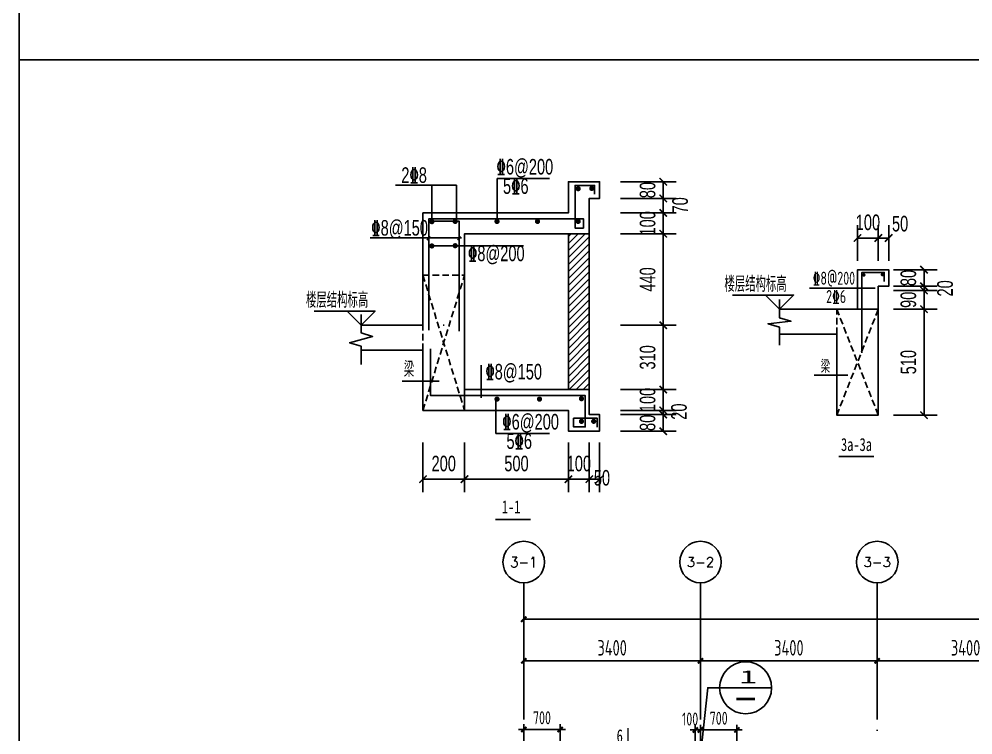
# Model space of a CAD drawing. Extents: x -173820 to 521180, y -715739 to 158231.
# Drawn here: x -14955 to 3396, y -88325 to -74546 of the extents above; entities that cross this region are included whole.
import ezdxf
from ezdxf.enums import TextEntityAlignment as Align

# ---------------------------------------------------------------- set-up
doc = ezdxf.new("R2010")
doc.units = 0
doc.header["$LTSCALE"] = 1000
for name, pattern in [('Dashed2', [0.1875, 0.125, -0.0625]), ('DOTE', [2.42, 2, -0.2, 0.02, -0.2]), ('HIDDEN2', [0.1875, 0.125, -0.0625])]:
    doc.linetypes.add(name, pattern=pattern)
for name, color, linetype in [('AXIS', 1, 'DOTE'), ('AXIS_TEXT', 7, 'Continuous'), ('DIM', 3, 'Continuous'), ('DIM1', 3, 'Continuous'), ('JG1', 3, 'Continuous'), ('填充', 8, 'Continuous'), ('模板线', 3, 'Continuous'), ('详图索引', 3, 'Continuous')]:
    doc.layers.add(name, color=color, linetype=linetype)
doc.styles.add('_TCH_AXIS', font='COMPLEX', dxfattribs={"bigfont": 'GBCBIG'})
doc.styles.add('COMPLEX', font='COMPLEX')
doc.styles.add('TEXTDIM', font='njadri_romans1.shx', dxfattribs={"width": 0.7, "bigfont": 'njadri_fhztxt.shx'})
doc.styles.add('TEXTSTEEL', font='njadri_tssdeng.shx', dxfattribs={"width": 0.7, "bigfont": 'njadri_tssdchn.shx'})
doc.styles.add('TSSD_Dimension', font='tssdeng.shx', dxfattribs={"width": 0.7, "bigfont": 'Hztxt.shx'})
doc.styles.add('zzt', font='tssdeng.shx', dxfattribs={"width": 0.7, "height": 300, "bigfont": 'tssdchn.shx'})
doc.styles.add('钢筋', font='tssdeng.shx', dxfattribs={"width": 0.7, "height": 250, "bigfont": 'tssdchn.shx'})
doc.styles.add('黑体', font='simhei.ttf', dxfattribs={"width": 0.8})
doc.dimstyles.new('DIM100', dxfattribs={"dimtxt": 300, "dimasz": 1, "dimexe": 250, "dimexo": 0, "dimgap": 150, "dimtad": 1, "dimdec": 0, "dimzin": 0, "dimdsep": 46, "dimtxsty": 'TEXTDIM', "dimblk": 'DI', "dimcen": 0, "dimclrt": 7, "dimadec": 0, "dimazin": 0, "dimtfac": 1, "dimtdec": 0, "dimtix": 1, "dimtmove": 2, "dimatfit": 3, "dimldrblk": 'DI', "dimfxl": 0, "dimtolj": 1, "dimtzin": 0, "dimarcsym": 0})
doc.dimstyles.new('DIM_1_100', dxfattribs={"dimtxt": 300, "dimasz": 100, "dimexe": 200, "dimexo": 50, "dimgap": 100, "dimtad": 1, "dimdec": 0, "dimzin": 0, "dimdsep": 46, "dimtxsty": 'zzt', "dimblk": 'ARCHTICK', "dimcen": 0, "dimclrt": 7, "dimadec": 0, "dimazin": 0, "dimtfac": 1, "dimtdec": 0, "dimtix": 1, "dimtmove": 2, "dimatfit": 0, "dimldrblk": 'ARCHTICK', "dimfxl": 0, "dimtolj": 1, "dimarcsym": 0})
doc.dimstyles.new('TSSD_100_100', dxfattribs={"dimtxt": 250, "dimasz": 100, "dimexe": 100, "dimexo": 250, "dimgap": 100, "dimtad": 1, "dimdec": 0, "dimzin": 0, "dimdsep": 46, "dimtxsty": 'TSSD_Dimension', "dimblk": 'ARCHTICK', "dimcen": 0, "dimdle": 100, "dimclrd": 3, "dimclre": 3, "dimclrt": 7, "dimadec": 0, "dimazin": 0, "dimtfac": 1, "dimtdec": 0, "dimtix": 1, "dimtmove": 2, "dimatfit": 3, "dimfxl": 0, "dimtolj": 1, "dimtzin": 0, "dimarcsym": 0})

# ---------------------------------------------------------------- blocks, each defined once
blk = doc.blocks.new('_ArchTick')
at = {"color": 4, "linetype": 'ByBlock', "const_width": 0.4}
blk.add_lwpolyline([(-0.5, -0.5), (0.5, 0.5)], dxfattribs=at)
blk = doc.blocks.new('*D411')
at = {"layer": 'Defpoints', "color": 0}
for p in [(3400, 22821), (0, 21871), (3400, 21871)]:
    blk.add_point(p, dxfattribs=at)
at = {"layer": 'DIM1', "color": 0, "lineweight": -2}
for p, q in [((0, 21921), (0, 23021)), ((3400, 21921), (3400, 23021)), ((0, 22821), (3400, 22821))]:
    blk.add_line(p, q, dxfattribs=at)
at = {"layer": 'DIM1', "color": 0, "lineweight": -2, "xscale": 100, "yscale": 100, "zscale": 100, "rotation": 180}
blk.add_blockref('_ArchTick', (0, 22821), dxfattribs=at)
at = {"layer": 'DIM1', "color": 0, "lineweight": -2, "xscale": 100, "yscale": 100, "zscale": 100}
blk.add_blockref('_ArchTick', (3400, 22821), dxfattribs=at)
at = {"layer": 'DIM1', "color": 7, "insert": (1700, 23071), "char_height": 300, "attachment_point": 5, "style": 'zzt'}
blk.add_mtext('\\A1;3400', dxfattribs=at)
blk = doc.blocks.new('*D412')
at = {"layer": 'Defpoints', "color": 0}
for p in [(6800, 22821), (3400, 21871), (6800, 21871)]:
    blk.add_point(p, dxfattribs=at)
at = {"layer": 'DIM1', "color": 0, "lineweight": -2}
for p, q in [((3400, 21921), (3400, 23021)), ((6800, 21921), (6800, 23021)), ((3400, 22821), (6800, 22821))]:
    blk.add_line(p, q, dxfattribs=at)
at = {"layer": 'DIM1', "color": 0, "lineweight": -2, "xscale": 100, "yscale": 100, "zscale": 100, "rotation": 180}
blk.add_blockref('_ArchTick', (3400, 22821), dxfattribs=at)
at = {"layer": 'DIM1', "color": 0, "lineweight": -2, "xscale": 100, "yscale": 100, "zscale": 100}
blk.add_blockref('_ArchTick', (6800, 22821), dxfattribs=at)
at = {"layer": 'DIM1', "color": 7, "insert": (5100, 23071), "char_height": 300, "attachment_point": 5, "style": 'zzt'}
blk.add_mtext('\\A1;3400', dxfattribs=at)
blk = doc.blocks.new('*D413')
at = {"layer": 'Defpoints', "color": 0}
for p in [(10200, 22821), (6800, 21871), (10200, 21871)]:
    blk.add_point(p, dxfattribs=at)
at = {"layer": 'DIM1', "color": 0, "lineweight": -2}
for p, q in [((6800, 21921), (6800, 23021)), ((10200, 21921), (10200, 23021)), ((6800, 22821), (10200, 22821))]:
    blk.add_line(p, q, dxfattribs=at)
at = {"layer": 'DIM1', "color": 0, "lineweight": -2, "xscale": 100, "yscale": 100, "zscale": 100, "rotation": 180}
blk.add_blockref('_ArchTick', (6800, 22821), dxfattribs=at)
at = {"layer": 'DIM1', "color": 0, "lineweight": -2, "xscale": 100, "yscale": 100, "zscale": 100}
blk.add_blockref('_ArchTick', (10200, 22821), dxfattribs=at)
at = {"layer": 'DIM1', "color": 7, "insert": (8500, 23071), "char_height": 300, "attachment_point": 5, "style": 'zzt'}
blk.add_mtext('\\A1;3400', dxfattribs=at)
blk = doc.blocks.new('*D429')
at = {"layer": 'Defpoints', "color": 0}
for p in [(48000, 23621), (0, 21871), (48000, 21871)]:
    blk.add_point(p, dxfattribs=at)
at = {"layer": 'DIM1', "color": 0, "lineweight": -2}
for p, q in [((0, 21921), (0, 23821)), ((48000, 21921), (48000, 23821)), ((0, 23621), (48000, 23621))]:
    blk.add_line(p, q, dxfattribs=at)
at = {"layer": 'DIM1', "color": 0, "lineweight": -2, "xscale": 100, "yscale": 100, "zscale": 100, "rotation": 180}
blk.add_blockref('_ArchTick', (0, 23621), dxfattribs=at)
at = {"layer": 'DIM1', "color": 0, "lineweight": -2, "xscale": 100, "yscale": 100, "zscale": 100}
blk.add_blockref('_ArchTick', (48000, 23621), dxfattribs=at)
at = {"layer": 'DIM1', "color": 7, "insert": (24000, 23871), "char_height": 300, "attachment_point": 5, "style": 'zzt'}
blk.add_mtext('\\A1;48000', dxfattribs=at)
blk = doc.blocks.new('_AXISO')
at = {"color": 3}
blk.add_circle((0, 0), 0.5, dxfattribs=at)
at = {"layer": 'AXIS_TEXT', "color": 3, "style": 'COMPLEX', "width": 1.041667}
blk.add_attdef('A', text='', height=0.56, dxfattribs=at).set_placement((-0.25, -0.28), (0.25, -0.28), align=Align.FIT)
blk = doc.blocks.new('*D2029')
at = {"layer": 'Defpoints', "color": 0}
for p in [(-5245, -88219), (-5245, -88719), (-4545, -88719)]:
    blk.add_point(p, dxfattribs=at)
at = {"layer": 'DIM', "color": 3, "lineweight": -2}
for p, q in [((-4445, -88219), (-5345, -88219)), ((-5245, -88469), (-5245, -88119)), ((-4545, -88469), (-4545, -88119))]:
    blk.add_line(p, q, dxfattribs=at)
at = {"layer": 'DIM', "color": 3, "lineweight": -2, "xscale": 100, "yscale": 100, "zscale": 100, "rotation": 180}
blk.add_blockref('_ArchTick', (-5245, -88219), dxfattribs=at)
at = {"layer": 'DIM', "color": 3, "lineweight": -2, "xscale": 100, "yscale": 100, "zscale": 100}
blk.add_blockref('_ArchTick', (-4545, -88219), dxfattribs=at)
at = {"layer": 'DIM', "color": 7, "insert": (-4895, -87994), "char_height": 250, "attachment_point": 5, "style": 'TSSD_Dimension'}
blk.add_mtext('\\A1;700', dxfattribs=at)
blk = doc.blocks.new('*D2048')
at = {"layer": 'Defpoints', "color": 0}
for p in [(-1845, -88229), (-1945, -88719), (-1845, -88719)]:
    blk.add_point(p, dxfattribs=at)
at = {"layer": 'DIM', "color": 3, "lineweight": -2}
for p, q in [((-1945, -88229), (-2045, -88229)), ((-1945, -88469), (-1945, -88129)), ((-1945, -88229), (-1845, -88229)), ((-1845, -88469), (-1845, -88129)), ((-1845, -88229), (-1745, -88229))]:
    blk.add_line(p, q, dxfattribs=at)
at = {"layer": 'DIM', "color": 3, "lineweight": -2, "xscale": 100, "yscale": 100, "zscale": 100}
blk.add_blockref('_ArchTick', (-1945, -88229), dxfattribs=at)
at = {"layer": 'DIM', "color": 3, "lineweight": -2, "xscale": 100, "yscale": 100, "zscale": 100, "rotation": 180}
blk.add_blockref('_ArchTick', (-1845, -88229), dxfattribs=at)
at = {"layer": 'DIM', "color": 7, "insert": (-2045, -88019), "char_height": 250, "attachment_point": 5, "style": 'TSSD_Dimension'}
blk.add_mtext('\\A1;100', dxfattribs=at)
blk = doc.blocks.new('*D2049')
at = {"layer": 'Defpoints', "color": 0}
for p in [(-1145, -88229), (-1845, -88719), (-1145, -88719)]:
    blk.add_point(p, dxfattribs=at)
at = {"layer": 'DIM', "color": 3, "lineweight": -2}
for p, q in [((-1945, -88229), (-1045, -88229)), ((-1845, -88469), (-1845, -88129)), ((-1145, -88469), (-1145, -88129))]:
    blk.add_line(p, q, dxfattribs=at)
at = {"layer": 'DIM', "color": 3, "lineweight": -2, "xscale": 100, "yscale": 100, "zscale": 100, "rotation": 180}
blk.add_blockref('_ArchTick', (-1845, -88229), dxfattribs=at)
at = {"layer": 'DIM', "color": 3, "lineweight": -2, "xscale": 100, "yscale": 100, "zscale": 100}
blk.add_blockref('_ArchTick', (-1145, -88229), dxfattribs=at)
at = {"layer": 'DIM', "color": 7, "insert": (-1495, -88004), "char_height": 250, "attachment_point": 5, "style": 'TSSD_Dimension'}
blk.add_mtext('\\A1;700', dxfattribs=at)
blk = doc.blocks.new('DI')
at = {"color": 3, "const_width": 30}
blk.add_lwpolyline([(-71, -71), (71, 71)], dxfattribs=at)
blk = doc.blocks.new('*D670')
at = {"layer": 'Defpoints', "color": 0, "linetype": 'Continuous'}
for p in [(6044, 6502), (6863, 6502), (6044, 6182)]:
    blk.add_point(p, dxfattribs=at)
at = {"layer": 'JG1', "color": 0, "linetype": 'Continuous', "lineweight": -2}
for p, q in [((6044, 6502), (7113, 6502)), ((6863, 6503), (6863, 6504)), ((6863, 6182), (6863, 6502)), ((6044, 6182), (7113, 6182)), ((6863, 6181), (6863, 6180))]:
    blk.add_line(p, q, dxfattribs=at)
for p, rotation in [((6863, 6502), 270), ((6863, 6182), 90)]:
    blk.add_blockref('DI', p, dxfattribs=dict(at, rotation=rotation))
at = {"layer": 'JG1', "color": 7, "linetype": 'Continuous', "insert": (6563, 6342), "char_height": 300, "attachment_point": 5, "rotation": 90, "style": 'TEXTDIM'}
blk.add_mtext('\\A1;80', dxfattribs=at)
blk = doc.blocks.new('*D671')
at = {"layer": 'Defpoints', "color": 0, "linetype": 'Continuous'}
for p in [(6044, 2102), (6044, 2022), (6863, 2102)]:
    blk.add_point(p, dxfattribs=at)
at = {"layer": 'JG1', "color": 0, "linetype": 'Continuous', "lineweight": -2}
for p, q in [((6044, 2102), (7113, 2102)), ((6044, 2022), (7113, 2022)), ((6863, 2103), (6863, 2104)), ((6863, 2022), (6863, 2102)), ((6863, 2021), (6863, 2020))]:
    blk.add_line(p, q, dxfattribs=at)
for p, rotation in [((6863, 2102), 270), ((6863, 2022), 90)]:
    blk.add_blockref('DI', p, dxfattribs=dict(at, rotation=rotation))
at = {"layer": 'JG1', "color": 7, "linetype": 'Continuous', "insert": (7167, 2078), "char_height": 300, "attachment_point": 5, "rotation": 90, "style": 'TEXTDIM'}
blk.add_mtext('\\A1;20', dxfattribs=at)
blk = doc.blocks.new('*D672')
at = {"layer": 'Defpoints', "color": 0, "linetype": 'Continuous'}
for p in [(6044, 2022), (6863, 2022), (6044, 1702)]:
    blk.add_point(p, dxfattribs=at)
at = {"layer": 'JG1', "color": 0, "linetype": 'Continuous', "lineweight": -2}
for p, q in [((6044, 2022), (7113, 2022)), ((6863, 2023), (6863, 2024)), ((6863, 1702), (6863, 2022)), ((6044, 1702), (7113, 1702)), ((6863, 1701), (6863, 1700))]:
    blk.add_line(p, q, dxfattribs=at)
for p, rotation in [((6863, 2022), 270), ((6863, 1702), 90)]:
    blk.add_blockref('DI', p, dxfattribs=dict(at, rotation=rotation))
at = {"layer": 'JG1', "color": 7, "linetype": 'Continuous', "insert": (6563, 1862), "char_height": 300, "attachment_point": 5, "rotation": 90, "style": 'TEXTDIM'}
blk.add_mtext('\\A1;80', dxfattribs=at)
blk = doc.blocks.new('*D673')
at = {"layer": 'Defpoints', "color": 0, "linetype": 'Continuous'}
for p in [(6044, 5502), (6863, 5502), (6044, 3742)]:
    blk.add_point(p, dxfattribs=at)
at = {"layer": 'JG1', "color": 0, "linetype": 'Continuous', "lineweight": -2}
for p, q in [((6044, 5502), (7113, 5502)), ((6863, 3743), (6863, 5501)), ((6044, 3742), (7113, 3742))]:
    blk.add_line(p, q, dxfattribs=at)
for p, rotation in [((6863, 5502), 90), ((6863, 3742), 270)]:
    blk.add_blockref('DI', p, dxfattribs=dict(at, rotation=rotation))
at = {"layer": 'JG1', "color": 7, "linetype": 'Continuous', "insert": (6563, 4622), "char_height": 300, "attachment_point": 5, "rotation": 90, "style": 'TEXTDIM'}
blk.add_mtext('\\A1;440', dxfattribs=at)
blk = doc.blocks.new('*D674')
at = {"layer": 'Defpoints', "color": 0, "linetype": 'Continuous'}
for p in [(6044, 2502), (6863, 2502), (6044, 2102)]:
    blk.add_point(p, dxfattribs=at)
at = {"layer": 'JG1', "color": 0, "linetype": 'Continuous', "lineweight": -2}
for p, q in [((6044, 2502), (7113, 2502)), ((6863, 2503), (6863, 2504)), ((6863, 2102), (6863, 2502)), ((6044, 2102), (7113, 2102)), ((6863, 2101), (6863, 2100))]:
    blk.add_line(p, q, dxfattribs=at)
for p, rotation in [((6863, 2502), 270), ((6863, 2102), 90)]:
    blk.add_blockref('DI', p, dxfattribs=dict(at, rotation=rotation))
at = {"layer": 'JG1', "color": 7, "linetype": 'Continuous', "insert": (6563, 2302), "char_height": 300, "attachment_point": 5, "rotation": 90, "style": 'TEXTDIM'}
blk.add_mtext('\\A1;100', dxfattribs=at)
blk = doc.blocks.new('*D675')
at = {"layer": 'Defpoints', "color": 0, "linetype": 'Continuous'}
for p in [(6044, 3742), (6863, 3742), (6044, 2502)]:
    blk.add_point(p, dxfattribs=at)
at = {"layer": 'JG1', "color": 0, "linetype": 'Continuous', "lineweight": -2}
for p, q in [((6044, 3742), (7113, 3742)), ((6863, 2503), (6863, 3741)), ((6044, 2502), (7113, 2502))]:
    blk.add_line(p, q, dxfattribs=at)
for p, rotation in [((6863, 3742), 90), ((6863, 2502), 270)]:
    blk.add_blockref('DI', p, dxfattribs=dict(at, rotation=rotation))
at = {"layer": 'JG1', "color": 7, "linetype": 'Continuous', "insert": (6563, 3122), "char_height": 300, "attachment_point": 5, "rotation": 90, "style": 'TEXTDIM'}
blk.add_mtext('\\A1;310', dxfattribs=at)
blk = doc.blocks.new('*D676')
at = {"layer": 'Defpoints', "color": 0, "linetype": 'Continuous'}
for p in [(6044, 5902), (6863, 5902), (6044, 5502)]:
    blk.add_point(p, dxfattribs=at)
at = {"layer": 'JG1', "color": 0, "linetype": 'Continuous', "lineweight": -2}
for p, q in [((6044, 5902), (7113, 5902)), ((6863, 5903), (6863, 5904)), ((6863, 5502), (6863, 5902)), ((6044, 5502), (7113, 5502)), ((6863, 5501), (6863, 5500))]:
    blk.add_line(p, q, dxfattribs=at)
for p, rotation in [((6863, 5902), 270), ((6863, 5502), 90)]:
    blk.add_blockref('DI', p, dxfattribs=dict(at, rotation=rotation))
at = {"layer": 'JG1', "color": 7, "linetype": 'Continuous', "insert": (6563, 5702), "char_height": 300, "attachment_point": 5, "rotation": 90, "style": 'TEXTDIM'}
blk.add_mtext('\\A1;100', dxfattribs=at)
blk = doc.blocks.new('*D677')
at = {"layer": 'Defpoints', "color": 0, "linetype": 'Continuous'}
for p in [(6044, 6182), (6863, 6182), (6044, 5902)]:
    blk.add_point(p, dxfattribs=at)
at = {"layer": 'JG1', "color": 0, "linetype": 'Continuous', "lineweight": -2}
for p, q in [((6044, 6182), (7113, 6182)), ((6863, 6183), (6863, 6184)), ((6863, 5902), (6863, 6182)), ((6044, 5902), (7113, 5902)), ((6863, 5901), (6863, 5900))]:
    blk.add_line(p, q, dxfattribs=at)
for p, rotation in [((6863, 6182), 270), ((6863, 5902), 90)]:
    blk.add_blockref('DI', p, dxfattribs=dict(at, rotation=rotation))
at = {"layer": 'JG1', "color": 7, "linetype": 'Continuous', "insert": (7189, 6048), "char_height": 300, "attachment_point": 5, "rotation": 90, "style": 'TEXTDIM'}
blk.add_mtext('\\A1;70', dxfattribs=at)
blk = doc.blocks.new('*D678')
at = {"layer": 'Defpoints', "color": 0, "linetype": 'Continuous'}
for p in [(2240, 1486), (3040, 1486), (3040, 777)]:
    blk.add_point(p, dxfattribs=at)
at = {"layer": 'JG1', "color": 0, "linetype": 'Continuous', "lineweight": -2}
for p, q in [((2240, 1486), (2240, 527)), ((3040, 1486), (3040, 527)), ((2241, 777), (3039, 777))]:
    blk.add_line(p, q, dxfattribs=at)
at = {"layer": 'JG1', "color": 0, "linetype": 'Continuous', "lineweight": -2, "rotation": 180}
blk.add_blockref('DI', (2240, 777), dxfattribs=at)
at = {"layer": 'JG1', "color": 0, "linetype": 'Continuous', "lineweight": -2}
blk.add_blockref('DI', (3040, 777), dxfattribs=at)
at = {"layer": 'JG1', "color": 7, "linetype": 'Continuous', "insert": (2640, 1077), "char_height": 300, "attachment_point": 5, "style": 'TEXTDIM'}
blk.add_mtext('\\A1;200', dxfattribs=at)
blk = doc.blocks.new('*D679')
at = {"layer": 'Defpoints', "color": 0, "linetype": 'Continuous'}
for p in [(5440, 1486), (5640, 1486), (5640, 777)]:
    blk.add_point(p, dxfattribs=at)
at = {"layer": 'JG1', "color": 0, "linetype": 'Continuous', "lineweight": -2}
for p, q in [((5440, 1486), (5440, 527)), ((5640, 1486), (5640, 527)), ((5439, 777), (5438, 777)), ((5440, 777), (5640, 777)), ((5641, 777), (5642, 777))]:
    blk.add_line(p, q, dxfattribs=at)
blk.add_blockref('DI', (5440, 777), dxfattribs=at)
at = {"layer": 'JG1', "color": 0, "linetype": 'Continuous', "lineweight": -2, "rotation": 180}
blk.add_blockref('DI', (5640, 777), dxfattribs=at)
at = {"layer": 'JG1', "color": 7, "linetype": 'Continuous', "insert": (5684, 802), "char_height": 300, "attachment_point": 5, "style": 'TEXTDIM'}
blk.add_mtext('\\A1;50', dxfattribs=at)
blk = doc.blocks.new('*D680')
at = {"layer": 'Defpoints', "color": 0, "linetype": 'Continuous'}
for p in [(5040, 1486), (5440, 1486), (5440, 777)]:
    blk.add_point(p, dxfattribs=at)
at = {"layer": 'JG1', "color": 0, "linetype": 'Continuous', "lineweight": -2}
for p, q in [((5040, 1486), (5040, 527)), ((5440, 1486), (5440, 527)), ((5039, 777), (5038, 777)), ((5040, 777), (5440, 777)), ((5441, 777), (5442, 777))]:
    blk.add_line(p, q, dxfattribs=at)
blk.add_blockref('DI', (5040, 777), dxfattribs=at)
at = {"layer": 'JG1', "color": 0, "linetype": 'Continuous', "lineweight": -2, "rotation": 180}
blk.add_blockref('DI', (5440, 777), dxfattribs=at)
at = {"layer": 'JG1', "color": 7, "linetype": 'Continuous', "insert": (5240, 1077), "char_height": 300, "attachment_point": 5, "style": 'TEXTDIM'}
blk.add_mtext('\\A1;100', dxfattribs=at)
blk = doc.blocks.new('*D681')
at = {"layer": 'Defpoints', "color": 0, "linetype": 'Continuous'}
for p in [(3040, 1486), (5040, 1486), (5040, 777)]:
    blk.add_point(p, dxfattribs=at)
at = {"layer": 'JG1', "color": 0, "linetype": 'Continuous', "lineweight": -2}
for p, q in [((3040, 1486), (3040, 527)), ((5040, 1486), (5040, 527)), ((3041, 777), (5039, 777))]:
    blk.add_line(p, q, dxfattribs=at)
at = {"layer": 'JG1', "color": 0, "linetype": 'Continuous', "lineweight": -2, "rotation": 180}
blk.add_blockref('DI', (3040, 777), dxfattribs=at)
at = {"layer": 'JG1', "color": 0, "linetype": 'Continuous', "lineweight": -2}
blk.add_blockref('DI', (5040, 777), dxfattribs=at)
at = {"layer": 'JG1', "color": 7, "linetype": 'Continuous', "insert": (4040, 1077), "char_height": 300, "attachment_point": 5, "style": 'TEXTDIM'}
blk.add_mtext('\\A1;500', dxfattribs=at)
blk = doc.blocks.new('*D866')
at = {"layer": 'Defpoints', "color": 0}
for p in [(3151, 4206), (2951, 3770), (3151, 3770)]:
    blk.add_point(p, dxfattribs=at)
at = {"layer": 'JG1', "color": 0, "lineweight": -2}
for p, q in [((2951, 3770), (2951, 4456)), ((3151, 3770), (3151, 4456)), ((2950, 4206), (2949, 4206)), ((2951, 4206), (3151, 4206)), ((3152, 4206), (3153, 4206))]:
    blk.add_line(p, q, dxfattribs=at)
blk.add_blockref('DI', (2951, 4206), dxfattribs=at)
at = {"layer": 'JG1', "color": 0, "lineweight": -2, "rotation": 180}
blk.add_blockref('DI', (3151, 4206), dxfattribs=at)
at = {"layer": 'JG1', "color": 7, "insert": (3370, 4481), "char_height": 300, "attachment_point": 5, "style": 'TEXTDIM'}
blk.add_mtext('\\A1;50', dxfattribs=at)
blk = doc.blocks.new('*D867')
at = {"layer": 'Defpoints', "color": 0}
for p in [(2951, 4206), (2551, 3770), (2951, 3770)]:
    blk.add_point(p, dxfattribs=at)
at = {"layer": 'JG1', "color": 0, "lineweight": -2}
for p, q in [((2551, 3770), (2551, 4456)), ((2951, 3770), (2951, 4456)), ((2550, 4206), (2549, 4206)), ((2551, 4206), (2951, 4206)), ((2952, 4206), (2953, 4206))]:
    blk.add_line(p, q, dxfattribs=at)
blk.add_blockref('DI', (2551, 4206), dxfattribs=at)
at = {"layer": 'JG1', "color": 0, "lineweight": -2, "rotation": 180}
blk.add_blockref('DI', (2951, 4206), dxfattribs=at)
at = {"layer": 'JG1', "color": 7, "insert": (2751, 4506), "char_height": 300, "attachment_point": 5, "style": 'TEXTDIM'}
blk.add_mtext('\\A1;100', dxfattribs=at)
blk = doc.blocks.new('*D868')
at = {"layer": 'Defpoints', "color": 0}
for p in [(3243, 3597), (3830, 3597), (3243, 3277)]:
    blk.add_point(p, dxfattribs=at)
at = {"layer": 'JG1', "color": 0, "lineweight": -2}
for p, q in [((3243, 3597), (4080, 3597)), ((3830, 3598), (3830, 3599)), ((3830, 3277), (3830, 3597)), ((3243, 3277), (4080, 3277)), ((3830, 3276), (3830, 3275))]:
    blk.add_line(p, q, dxfattribs=at)
for p, rotation in [((3830, 3597), 270), ((3830, 3277), 90)]:
    blk.add_blockref('DI', p, dxfattribs=dict(at, rotation=rotation))
at = {"layer": 'JG1', "color": 7, "insert": (3530, 3437), "char_height": 300, "attachment_point": 5, "rotation": 90, "style": 'TEXTDIM'}
blk.add_mtext('\\A1;80', dxfattribs=at)
blk = doc.blocks.new('*D869')
at = {"layer": 'Defpoints', "color": 0}
for p in [(3243, 3277), (3243, 3197), (3830, 3277)]:
    blk.add_point(p, dxfattribs=at)
at = {"layer": 'JG1', "color": 0, "lineweight": -2}
for p, q in [((3243, 3277), (4080, 3277)), ((3243, 3197), (4080, 3197)), ((3830, 3278), (3830, 3279)), ((3830, 3197), (3830, 3277)), ((3830, 3196), (3830, 3195))]:
    blk.add_line(p, q, dxfattribs=at)
for p, rotation in [((3830, 3277), 270), ((3830, 3197), 90)]:
    blk.add_blockref('DI', p, dxfattribs=dict(at, rotation=rotation))
at = {"layer": 'JG1', "color": 7, "insert": (4237, 3237), "char_height": 300, "attachment_point": 5, "rotation": 90, "style": 'TEXTDIM'}
blk.add_mtext('\\A1;20', dxfattribs=at)
blk = doc.blocks.new('*D870')
at = {"layer": 'Defpoints', "color": 0}
for p in [(3243, 2837), (3830, 2837), (3243, 797)]:
    blk.add_point(p, dxfattribs=at)
at = {"layer": 'JG1', "color": 0, "lineweight": -2}
for p, q in [((3243, 2837), (4080, 2837)), ((3830, 798), (3830, 2836)), ((3243, 797), (4080, 797))]:
    blk.add_line(p, q, dxfattribs=at)
for p, rotation in [((3830, 2837), 90), ((3830, 797), 270)]:
    blk.add_blockref('DI', p, dxfattribs=dict(at, rotation=rotation))
at = {"layer": 'JG1', "color": 7, "insert": (3530, 1817), "char_height": 300, "attachment_point": 5, "rotation": 90, "style": 'TEXTDIM'}
blk.add_mtext('\\A1;510', dxfattribs=at)
blk = doc.blocks.new('*D871')
at = {"layer": 'Defpoints', "color": 0}
for p in [(3243, 3197), (3830, 3197), (3243, 2837)]:
    blk.add_point(p, dxfattribs=at)
at = {"layer": 'JG1', "color": 0, "lineweight": -2}
for p, q in [((3243, 3197), (4080, 3197)), ((3830, 3198), (3830, 3199)), ((3830, 2837), (3830, 3197)), ((3243, 2837), (4080, 2837)), ((3830, 2836), (3830, 2835))]:
    blk.add_line(p, q, dxfattribs=at)
for p, rotation in [((3830, 3197), 270), ((3830, 2837), 90)]:
    blk.add_blockref('DI', p, dxfattribs=dict(at, rotation=rotation))
at = {"layer": 'JG1', "color": 7, "insert": (3530, 3017), "char_height": 300, "attachment_point": 5, "rotation": 90, "style": 'TEXTDIM'}
blk.add_mtext('\\A1;90', dxfattribs=at)
blk = doc.blocks.new('$144147')
at = {"layer": '模板线', "color": 4, "const_width": 22.7}
for points in [[(223, 1246), (223, 944)], [(248, 302), (248, 0)]]:
    blk.add_lwpolyline(points, dxfattribs=at)
at = {"layer": '模板线', "color": 0, "style": '黑体', "width": 0.7}
for p in [(63, 1095), (89, 151)]:
    blk.add_text('6', height=252, dxfattribs=at).set_placement(p, align=Align.MIDDLE_CENTER)
blk = doc.blocks.new('详图索引1')
at = {"color": 3, "const_width": 50}
blk.add_lwpolyline([(319, -216), (681, -216)], dxfattribs=at)
at = {"layer": '详图索引', "color": 3}
blk.add_line((0, 0), (1000, 0), dxfattribs=at)
blk.add_circle((500, 0), 500, dxfattribs=at)
at = {"layer": '详图索引', "color": 3, "style": '黑体', "width": 2}
blk.add_attdef('1', text='', height=250, dxfattribs=at).set_placement((468, 213), align=Align.MIDDLE_CENTER)
blk = doc.blocks.new('$1783196')
at = {"layer": 'AXIS'}
for p, q in [((5234.9, 3480), (5234.9, 27859.5)), ((8634.9, 3480), (8634.9, 27859.5)), ((12034.9, 3480), (12034.9, 27859.5))]:
    blk.add_line(p, q, dxfattribs=at)
at = {"layer": 'DIM1'}
for p, q in [((5234.9, 27859.5), (5234.9, 30309.5)), ((8634.9, 27859.5), (8634.9, 30309.5)), ((12034.9, 27859.5), (12034.9, 30309.5))]:
    blk.add_line(p, q, dxfattribs=at)
ref = blk.add_blockref('_AXISO', (5234.9, 30709.5), dxfattribs=dict(at, xscale=800, yscale=800, zscale=800))
ref.add_attrib('A', '3-1', dxfattribs={"layer": 'AXIS_TEXT', "height": 202.97, "style": '_TCH_AXIS'}).set_placement((4973.9, 30608), (5495.8, 30608), align=Align.FIT)
ref = blk.add_blockref('_AXISO', (8634.9, 30709.5), dxfattribs=dict(at, xscale=800, yscale=800, zscale=800))
ref.add_attrib('A', '3-2', dxfattribs={"layer": 'AXIS_TEXT', "height": 187.78, "style": '_TCH_AXIS'}).set_placement((8371.1, 30615.6), (8898.6, 30615.6), align=Align.FIT)
ref = blk.add_blockref('_AXISO', (12034.9, 30709.5), dxfattribs=dict(at, xscale=800, yscale=800, zscale=800))
ref.add_attrib('A', '3-3', dxfattribs={"layer": 'AXIS_TEXT', "height": 187.78, "style": '_TCH_AXIS'}).set_placement((11771.1, 30615.6), (12298.6, 30615.6), align=Align.FIT)
for p1, p2, distance, picture, middle in [((5234.9, 27859.5), (53234.9, 27859.5), 1750, '*D429', (29234.9, 29859.5)), ((5234.9, 27859.5), (8634.9, 27859.5), 950, '*D411', (6934.9, 29059.5)), ((8634.9, 27859.5), (12034.9, 27859.5), 950, '*D412', (10334.9, 29059.5)), ((12034.9, 27859.5), (15434.9, 27859.5), 950, '*D413', (13734.9, 29059.5))]:
    dim = blk.add_aligned_dim(p1=p1, p2=p2, distance=distance, dimstyle='DIM_1_100', dxfattribs=at)
    dim.commit()
    dim.dimension.update_dxf_attribs({"geometry": picture, "text_midpoint": middle, "insert": (5234.9, 5988.3)})
blk = doc.blocks.new('$1223091')
at = {"layer": 'JG1', "linetype": 'Continuous'}
h = blk.add_hatch(dxfattribs=at)
h.set_pattern_fill('ANSI31', color=8, scale=30, style=0)
h.set_pattern_definition([(45, (140888.64, 11584.14), (-67.35192, 67.35192), [])])
h.paths.add_polyline_path([(5439.7, 5502.4), (5039.7, 5502.4), (5039.7, 2502.4), (5439.7, 2502.4)])
at = {"layer": 'JG1', "linetype": 'Dashed2'}
for p, q in [((2239.7, 2102.4), (3039.7, 4702.4)), ((2239.7, 4702.4), (3039.7, 2102.4)), ((2239.7, 4702.4), (3039.7, 4702.4)), ((2239.7, 3262.4), (2239.7, 3742.4))]:
    blk.add_line(p, q, dxfattribs=at)
at = {"layer": 'JG1', "linetype": 'Continuous'}
for points in [[(2239.7, 3742.4), (2239.7, 5902.4), (5039.7, 5902.4), (5039.7, 6502.4), (5639.7, 6502.4), (5639.7, 6182.4), (5439.7, 6182.4), (5439.7, 5502.4), (3039.7, 5502.4), (3039.7, 3742.4)], [(5039.7, 5502.4), (5039.7, 2502.4)], [(5439.7, 5502.4), (5439.7, 2502.4)], [(1049.7, 3944.7), (1049.7, 3594.7), (1269.7, 3524.7), (829.7, 3404.7), (1049.7, 3334.7), (1049.7, 2984.7)], [(1049.7, 3742.4), (2239.7, 3742.4)], [(3039.7, 3742.4), (3039.7, 2502.4), (5439.7, 2502.4), (5439.7, 2502.4)], [(5439.7, 2502.4), (5439.7, 2022.4), (5639.7, 2022.4), (5639.7, 1702.4), (5039.7, 1702.4), (5039.7, 2102.4), (2239.7, 2102.4), (2239.7, 3262.4), (1049.7, 3262.4)]]:
    blk.add_lwpolyline(points, dxfattribs=at)
at = {"layer": 'JG1', "color": 6, "linetype": 'Continuous'}
for points in [[(2353.6, 3644.5), (2353.6, 5790.7), (5328.8, 5790.7), (5328.8, 5611.6), (5168.4, 5611.6), (5168.4, 6431.3), (5542.6, 6431.3), (5542.6, 6260.3)], [(2400.3, 5744.9), (2936.3, 5744.9), (2936.3, 3628.4)], [(2388.6, 3283.3), (2388.6, 2386.4), (5361.8, 2386.4), (5361.8, 1783.7), (5137.4, 1783.7), (5137.4, 1951.9), (5593.2, 1951.9), (5593.2, 1776.7)]]:
    blk.add_lwpolyline(points, dxfattribs=at)
at = {"layer": 'JG1', "const_width": 50}
for points in [[(5513.3, 6373.4, -1), (5463.3, 6373.4, -1)], [(5251.1, 6367.6, -1), (5201.1, 6367.6, -1)], [(2436.9, 5734.1, -1), (2386.9, 5734.1, -1)], [(2885.3, 5738.6, -1), (2835.3, 5738.6, -1)], [(3690.1, 5738.6, -1), (3640.1, 5738.6, -1)], [(4469.4, 5738.6, -1), (4419.4, 5738.6, -1)], [(5251.1, 5738.6, -1), (5201.1, 5738.6, -1)], [(2436.9, 5267, -1), (2386.9, 5267, -1)], [(2885.3, 5271.5, -1), (2835.3, 5271.5, -1)], [(3690.1, 2318.1, -1), (3640.1, 2318.1, -1)], [(4507.6, 2318.1, -1), (4457.6, 2318.1, -1)], [(5314.8, 2326.5, -1), (5264.8, 2326.5, -1)], [(5314.8, 1890.7, -1), (5264.8, 1890.7, -1)], [(5550.1, 1890.7, -1), (5500.1, 1890.7, -1)]]:
    blk.add_lwpolyline(points, format="xyb", close=True, dxfattribs=at)
at = {"layer": 'JG1'}
blk.add_lwpolyline([(779.7, 4012.4), (1049.7, 3742.4), (1319.7, 4012.4), (148.3, 4012.4)], dxfattribs=at)
at = {"layer": 'JG1', "linetype": 'Dashed2'}
blk.add_lwpolyline([(2629.7, 3742.4), (2649.7, 3742.4)], dxfattribs=at)
at = {"layer": '模板线'}
for p, q in [((2884.5, 6437.2), (1713.2, 6437.2)), ((2411.9, 5734.1), (2411.9, 6437.2)), ((2884.5, 5744.9), (2884.5, 6437.2)), ((3665.1, 5738.6), (3665.1, 6567)), ((3665.1, 6567), (4672.4, 6567)), ((2984.5, 5425.1), (1224, 5425.1)), ((2373.1, 5455.1), (2322.1, 5379.2)), ((2959.2, 5455.1), (2908.2, 5379.2)), ((2411.9, 5267), (4176.3, 5267)), ((3359.1, 2343.5), (3359.1, 2970.3)), ((2552.9, 2663.1), (1842.5, 2663.1)), ((3039.7, 2502.4), (3039.7, 2102.4)), ((3640.1, 2318.1), (3640.1, 1658.7)), ((3640.1, 1658.7), (4672.4, 1658.7))]:
    blk.add_line(p, q, dxfattribs=at)
at = {"layer": '模板线', "color": 3, "elevation": -307942.8}
blk.add_lwpolyline([(3631.6, 0, 31.2, 31.2, 0), (4313.9, 0, 0, 0, 0)], format="xyseb", dxfattribs=at)
at = {"layer": 'JG1', "linetype": 'ByBlock', "ltscale": 0.2, "style": 'TEXTSTEEL', "width": 0.7}
for s, p in [('%%1326@200', (3656.6, 6641.2)), ('2%%1328', (1824.1, 6480.8)), ('5%%1326', (3779.8, 6268.8)), ('%%1328@150', (1246.5, 5465.5)), ('%%1328@200', (3106.6, 4973.4)), ('楼层结构标高', (-9.9, 4075.5)), ('梁', (1872.2, 2742.8)), ('%%1328@150', (3441, 2696.9)), ('%%1326@200', (3766.8, 1732.9)), ('5%%1326', (3846.7, 1360.5))]:
    blk.add_text(s, height=300, dxfattribs=at).set_placement(p)
at = {"layer": '模板线', "color": 3, "style": '黑体', "width": 0.7}
blk.add_text('1-1', height=250, dxfattribs=at).set_placement((3759.2, 119.2, -307942.8))
at = {"layer": 'JG1', "linetype": 'Continuous'}
for p1, p2, picture, middle in [((6044.3, 6182.4), (6044.3, 6502.4), '*D670', (6562.5, 6342.4)), ((6044.3, 5502.4), (6044.3, 5902.4), '*D676', (6562.5, 5702.4)), ((6044.3, 3742.4), (6044.3, 5502.4), '*D673', (6562.5, 4622.4)), ((6044.3, 2502.4), (6044.3, 3742.4), '*D675', (6562.5, 3122.4)), ((6044.3, 2102.4), (6044.3, 2502.4), '*D674', (6562.5, 2302.4)), ((6044.3, 1702.4), (6044.3, 2022.4), '*D672', (6562.5, 1862.4))]:
    dim = blk.add_aligned_dim(p1=p1, p2=p2, distance=-818.2, dimstyle='DIM100', override={"dimlfac": 0.25}, dxfattribs=at)
    dim.commit()
    dim.dimension.update_dxf_attribs({"geometry": picture, "text_midpoint": middle})
for base, p1, p2, picture, middle in [((6862.5, 6182.4), (6044.3, 5902.4), (6044.3, 6182.4), '*D677', (7189, 6048.4)), ((6862.5, 2102.4), (6044.3, 2022.4), (6044.3, 2102.4), '*D671', (7166.7, 2078.3))]:
    dim = blk.add_linear_dim(base=base, p1=p1, p2=p2, angle=90, dimstyle='DIM100', override={"dimlfac": 0.25}, dxfattribs=at)
    dim.commit()
    dim.dimension.update_dxf_attribs({"geometry": picture, "text_midpoint": middle, "dimtype": 129})
for base, p1, p2, picture, middle in [((3039.7, 777.5), (2239.7, 1486), (3039.7, 1486), '*D678', (2639.7, 1077.5)), ((5039.7, 777.5), (3039.7, 1486), (5039.7, 1486), '*D681', (4039.7, 1077.5)), ((5439.7, 777.5), (5039.7, 1486), (5439.7, 1486), '*D680', (5239.7, 1077.5))]:
    dim = blk.add_linear_dim(base=base, p1=p1, p2=p2, dimstyle='DIM100', override={"dimlfac": 0.25}, dxfattribs=at)
    dim.commit()
    dim.dimension.update_dxf_attribs({"geometry": picture, "text_midpoint": middle})
dim = blk.add_linear_dim(base=(5639.7, 777.5), p1=(5439.7, 1486), p2=(5639.7, 1486), dimstyle='DIM100', override={"dimlfac": 0.25}, dxfattribs=at)
dim.commit()
dim.dimension.update_dxf_attribs({"geometry": '*D679', "text_midpoint": (5684.2, 802.1), "dimtype": 128})
blk = doc.blocks.new('$1304814')
at = {"layer": 'JG1'}
for points in [[(2951, 2836.6), (2951, 3276.6), (3151, 3276.6), (3151, 3596.6), (2551, 3596.6), (2551, 2836.6)], [(779.7, 3106.6), (1049.7, 2836.6), (1319.7, 3106.6), (148.3, 3106.6)], [(1049.7, 3022.9), (1049.7, 2672.9), (1269.7, 2602.9), (829.7, 2556.1), (1049.7, 2492.9), (1049.7, 2142.9)], [(2951, 2836.6), (2951, 796.6), (2151, 796.6), (2151, 2356.6), (1049.7, 2356.6)], [(1049.7, 2836.6), (2551, 2836.6)]]:
    blk.add_lwpolyline(points, dxfattribs=at)
at = {"layer": '模板线'}
for p, q in [((2892.3, 3241.9), (1628.3, 3241.9)), ((2551, 2836.6), (2951, 2836.6)), ((1714.6, 1566.3), (2364.6, 1566.3))]:
    blk.add_line(p, q, dxfattribs=at)
at = {"layer": '模板线', "linetype": 'HIDDEN2'}
for p, q in [((2151, 2356.6), (2151, 2836.6)), ((2151, 2836.6), (2951, 796.6)), ((2151, 796.6), (2951, 2836.6))]:
    blk.add_line(p, q, dxfattribs=at)
at = {"layer": '模板线', "color": 6}
blk.add_lwpolyline([(2633.8, 1996.2), (2633.8, 3542.5), (3066.1, 3542.5), (3066.1, 3369.7)], dxfattribs=at)
at = {"layer": '模板线', "color": 6, "linetype": 'HIDDEN2', "const_width": 33.7}
for points in [[(2688.6, 3494.9, -1), (2654.8, 3494.9, -1)], [(3047.2, 3501.8, -1), (3013.4, 3501.8, -1)]]:
    blk.add_lwpolyline(points, format="xyb", close=True, dxfattribs=at)
at = {"layer": '模板线', "color": 3, "elevation": -307942.8}
blk.add_lwpolyline([(2186.2, 0, 31.2, 31.2, 0), (2868.4, 0, 0, 0, 0)], format="xyseb", dxfattribs=at)
at = {"layer": 'JG1', "style": 'TEXTSTEEL', "width": 0.7}
blk.add_text('楼层结构标高', height=300, dxfattribs=at).set_placement((-9.9, 3169.7))
at = {"layer": '模板线', "style": '钢筋', "width": 0.7}
for s, p in [('%%1328@200', (1687.3, 3307.4)), ('2%%1326', (1947, 2954.9)), ('梁', (1841.6, 1609.4))]:
    blk.add_text(s, height=250, dxfattribs=at).set_placement(p)
at = {"layer": '模板线', "color": 3, "style": '黑体', "width": 0.7}
blk.add_text('3a-3a', height=250, dxfattribs=at).set_placement((2233.1, 106.6, -307942.8))
at = {"layer": 'JG1'}
for p1, p2, distance, picture, middle in [((2551, 3770.3), (2951, 3770.3), 435.6, '*D867', (2751, 4505.9)), ((3242.5, 3276.6), (3242.5, 3596.6), -587.3, '*D868', (3529.8, 3436.6)), ((3242.5, 2836.6), (3242.5, 3196.6), -587.3, '*D871', (3529.8, 3016.6)), ((3242.5, 796.6), (3242.5, 2836.6), -587.3, '*D870', (3529.8, 1816.6))]:
    dim = blk.add_aligned_dim(p1=p1, p2=p2, distance=distance, dimstyle='DIM100', override={"dimlfac": 0.25}, dxfattribs=at)
    dim.commit()
    dim.dimension.update_dxf_attribs({"geometry": picture, "text_midpoint": middle})
for base, p1, p2, angle, picture, middle in [((3151, 4205.9), (2951, 3770.3), (3151, 3770.3), 0, '*D866', (3370, 4480.9)), ((3829.8, 3276.6), (3242.5, 3196.6), (3242.5, 3276.6), 90, '*D869', (4237.1, 3236.6))]:
    dim = blk.add_linear_dim(base=base, p1=p1, p2=p2, angle=angle, dimstyle='DIM100', override={"dimlfac": 0.25}, dxfattribs=at)
    dim.commit()
    dim.dimension.update_dxf_attribs({"geometry": picture, "text_midpoint": middle, "dimtype": 129})

msp = doc.modelspace()

# ---------------------------------------------------------------- linework, layer by layer
at = {"layer": '模板线', "elevation": 0}
for points in [[(-14954.7, -15929.2), (69145.3, -15929.2), (69145.3, -75329.2), (-14954.7, -75329.2)], [(-14954.7, -75329.2), (69145.3, -75329.2), (69145.3, -134729.2), (-14954.7, -134729.2)]]:
    msp.add_lwpolyline(points, close=True, dxfattribs=at)
msp.add_lwpolyline([(-1476.5, -87416.9), (-1705.4, -87416.9), (-1844.7, -88719.2)], dxfattribs=at)

# ---------------------------------------------------------------- block references
at = {"layer": '填充', "linetype": 'Continuous'}
msp.add_blockref('$1783196', (-10479.5, -115707.5, 0), dxfattribs=at)
at = {"layer": '模板线'}
for name, p in [('$1223091', (-9424.8, -84179.6, 0)), ('$1304814', (-1374.6, -82966.4, 0)), ('$144147', (-3461.3, -89436.9, 0))]:
    msp.add_blockref(name, p, dxfattribs=at)
ref = msp.add_blockref('详图索引1', (-476.5, -87416.9, 0), dxfattribs=dict(at, xscale=-1))
ref.add_attrib('1', '1', dxfattribs={"layer": '详图索引', "color": 3, "height": 250, "style": '黑体', "width": 2}).set_placement((-924.9, -87204.1, 0), align=Align.MIDDLE_CENTER)

# ---------------------------------------------------------------- dimensions: what is measured, and where the dimension line sits
at = {"layer": 'DIM'}
for base, p1, p2, picture, middle in [((-5244.7, -88219.2, 0), (-4544.7, -88719.2, 0), (-5244.7, -88719.2, 0), '*D2029', (-4894.7, -87994.2, 0)), ((-1144.7, -88229.2, 0), (-1844.7, -88719.2, 0), (-1144.7, -88719.2, 0), '*D2049', (-1494.7, -88004.2, 0))]:
    dim = msp.add_linear_dim(base=base, p1=p1, p2=p2, dimstyle='TSSD_100_100', dxfattribs=at)
    dim.commit()
    dim.dimension.update_dxf_attribs({"geometry": picture, "text_midpoint": middle})
dim = msp.add_linear_dim(base=(-1844.7, -88229.2, 0), p1=(-1944.7, -88719.2, 0), p2=(-1844.7, -88719.2, 0), dimstyle='TSSD_100_100', dxfattribs=at)
dim.commit()
dim.dimension.update_dxf_attribs({"geometry": '*D2048', "text_midpoint": (-2044.7, -88019.2, 0), "dimtype": 160})

doc.saveas('drawing.dxf')
